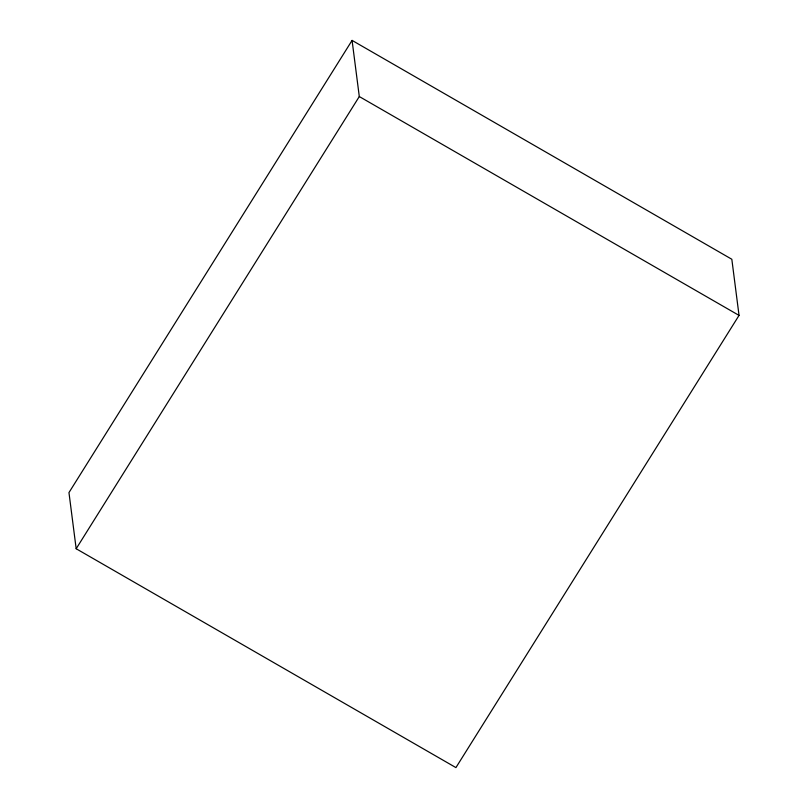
<?xml version="1.0" encoding="UTF-8"?>
<svg xmlns="http://www.w3.org/2000/svg" width="808" height="808" viewBox="0 0 808 808"><rect width="100%" height="100%" fill="white"/><g stroke="black" fill="none" stroke-linecap="round" stroke-linejoin="round"><path stroke-width="1.21" d="M352.076 40.4L68.963 492.597L76.174 548.743L455.924 767.6L739.037 315.403L731.826 259.257L352.076 40.4L359.297 96.546L76.174 548.743M359.297 96.546L739.037 315.403"/></g></svg>
